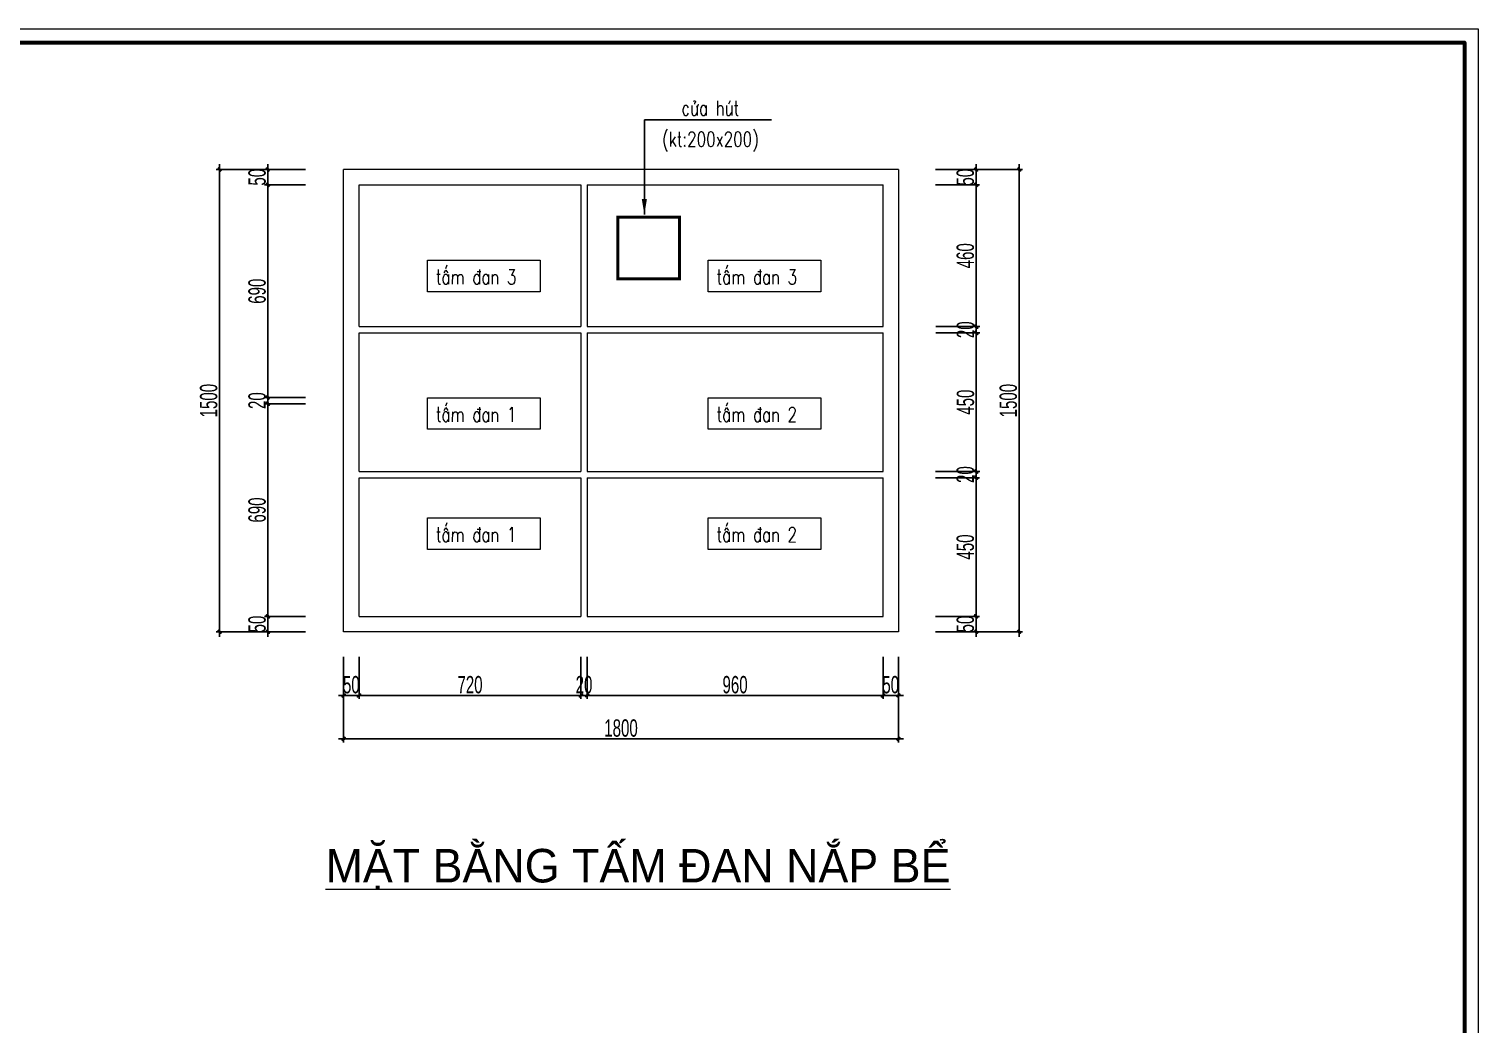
# Model space of a CAD drawing. Header units: millimetres. Extents: x 596422 to 1674380, y -367470 to 58862.
# Drawn here: x 848304 to 857707, y -46093 to -39636 of the extents above; entities that cross this region are included whole.
import ezdxf
from ezdxf.enums import TextEntityAlignment as Align

# ---------------------------------------------------------------- set-up
doc = ezdxf.new("R2010")
doc.units = ezdxf.units.MM
doc.header["$LTSCALE"] = 600
doc.header["$MEASUREMENT"] = 0
doc.layers.get('0').update_dxf_attribs({"lineweight": 0})
doc.layers.get('Defpoints').update_dxf_attribs({"lineweight": 0})
for name, color, linetype, lineweight in [('EG Dim', 8, 'Continuous', 18), ('EG Net thay', 7, 'Continuous', 20), ('EG Text1', 3, 'Continuous', 20), ('EG Text2', 7, 'Continuous', 18), ('LC ISO', 153, 'Continuous', 13), ('TEXT1', 3, 'Continuous', 18)]:
    doc.layers.add(name, color=color, linetype=linetype, lineweight=lineweight)
doc.layers.add('Khungten_LCDI', color=7, linetype='Continuous')
doc.layers.add('Kichthuoc', color=9, linetype='Continuous')
doc.styles.add('EG 1', font='VHAVANB.TTF')
doc.styles.add('EG 2', font='vnromadi.shx', dxfattribs={"width": 0.75})
doc.styles.add('EG 3', font='italicc.shx', dxfattribs={"width": 0.75, "bigfont": 'romansvn.shx'})
doc.styles.add('EG Huy', font='vnsimli.shx', dxfattribs={"width": 0.75})
doc.styles.add('HOATBIF', font='hoatbif.shx', dxfattribs={"width": 0.65})
doc.styles.add('Khungten', font='VHAVAN.TTF', dxfattribs={"width": 0.9, "height": 5000})
doc.styles.add('Title', font='VHAVAN.TTF', dxfattribs={"width": 0.8})
doc.dimstyles.new('1-100', dxfattribs={"dimscale": 300, "dimtxt": 1.2, "dimasz": 0.25, "dimexe": 0.5, "dimexo": 0, "dimgap": 0.3, "dimtad": 1, "dimdec": 0, "dimzin": 0, "dimdsep": 46, "dimtxsty": 'HOATBIF', "dimblk1": 'DOT', "dimblk2": 'DOT', "dimsah": 1, "dimcen": -1, "dimdle": 1, "dimclrd": 256, "dimclre": 256, "dimclrt": 4, "dimadec": 3, "dimazin": 2, "dimtfac": 0.333333, "dimtdec": 0, "dimtix": 1, "dimtmove": 2, "dimatfit": 3, "dimldrblk": 'DOT', "dimfxl": 1, "dimtvp": 0.833333, "dimtolj": 1, "dimtzin": 0, "dimarcsym": 0})
doc.dimstyles.new('be phot$7', dxfattribs={"dimscale": 100, "dimtxt": 2.2, "dimasz": 1, "dimexe": 1, "dimexo": 0, "dimgap": 0.8, "dimtad": 1, "dimdec": 0, "dimzin": 0, "dimdsep": 46, "dimtxsty": 'EG 3', "dimblk": 'ARCHTICK', "dimcen": 0.09, "dimdle": 1, "dimclrd": 256, "dimclre": 256, "dimclrt": 3, "dimadec": 0, "dimazin": 0, "dimtfac": 1, "dimtdec": 0, "dimtix": 1, "dimtmove": 0, "dimatfit": 3, "dimfxl": 1, "dimtolj": 1, "dimtzin": 0, "dimarcsym": 0})

# ---------------------------------------------------------------- blocks, each defined once
blk = doc.blocks.new('TIEUDE1')
at = {"layer": 'EG Text2', "color": 7, "style": 'EG 1'}
blk.add_attdef('TIªU§Ò', text='', height=5, dxfattribs=at).set_placement((0, 0), align=Align.BOTTOM_CENTER)
blk.add_attdef('TL', text='', height=3, dxfattribs=at).set_placement((0, -2), align=Align.TOP_CENTER)
blk = doc.blocks.new('_ArchTick')
at = {"color": 0, "linetype": 'ByBlock', "const_width": 0.15}
blk.add_lwpolyline([(-0.5, -0.5), (0.5, 0.5)], dxfattribs=at)
blk = doc.blocks.new('CHIDAN')
at = {"layer": 'EG Dim'}
blk.add_line((0, 0), (0.87, 0), dxfattribs=at)
at = {"layer": 'EG Text1', "color": 3, "style": 'EG 2', "width": 0.75}
blk.add_attdef('CD1', text='', height=2.2, dxfattribs=at).set_placement((0.67, 1), align=Align.BOTTOM_CENTER)
blk.add_attdef('CD2', text='', height=2.2, dxfattribs=at).set_placement((0.67, -3.2), align=Align.TOP_CENTER)
blk = doc.blocks.new('DOT')
at = {"layer": 'Kichthuoc'}
blk.add_line((-3, 0), (3, 0), dxfattribs=at)
at = {"layer": 'Kichthuoc', "color": 4}
blk.add_line((-1, -1), (1, 1), dxfattribs=at)
blk.add_lwpolyline([(0.5, 1), (-1, -0.5), (-0.5, -1), (1, 0.5)], close=True, dxfattribs=at)
blk = doc.blocks.new('*D293')
at = {"layer": 'Defpoints', "color": 0, "transparency": 16777216}
for p in [(850345.5, -43710.4), (850445.5, -43710.4), (850445.5, -43961.5)]:
    blk.add_point(p, dxfattribs=at)
at = {"layer": 'EG Dim', "lineweight": -2, "transparency": 16777216}
for p, q in [((850345.5, -43710.4), (850345.5, -43984)), ((850445.5, -43710.4), (850445.5, -43984)), ((850334.2, -43961.5), (850323, -43961.5)), ((850345.5, -43961.5), (850445.5, -43961.5)), ((850456.7, -43961.5), (850468, -43961.5))]:
    blk.add_line(p, q, dxfattribs=at)
at = {"layer": 'EG Dim', "lineweight": -2, "transparency": 16777216, "xscale": 11.25, "yscale": 11.25, "zscale": 11.25}
blk.add_blockref('DOT', (850345.5, -43961.5), dxfattribs=at)
at = {"layer": 'EG Dim', "lineweight": -2, "transparency": 16777216, "xscale": 11.25, "yscale": 11.25, "zscale": 11.25, "rotation": 180}
blk.add_blockref('DOT', (850445.5, -43961.5), dxfattribs=at)
at = {"layer": 'EG Dim', "color": 4, "transparency": 16777216, "insert": (850395.5, -43891.7), "char_height": 112.5, "attachment_point": 5, "style": 'HOATBIF'}
blk.add_mtext('\\A1;50', dxfattribs=at)
blk = doc.blocks.new('_Dot')
at = {"color": 0, "linetype": 'ByBlock', "lineweight": -2}
blk.add_line((-0.5, 0), (-1, 0), dxfattribs=at)
at = {"color": 0, "linetype": 'ByBlock', "const_width": 0.5}
blk.add_lwpolyline([(-0.25, 0, 1), (0.25, 0, 1)], format="xyb", close=True, dxfattribs=at)
blk = doc.blocks.new('*D294')
at = {"layer": 'Defpoints', "color": 0, "transparency": 16777216}
for p in [(850445.5, -43710.4), (851885.5, -43710.4), (851885.5, -43961.5)]:
    blk.add_point(p, dxfattribs=at)
at = {"layer": 'EG Dim', "lineweight": -2, "transparency": 16777216}
for p, q in [((850445.5, -43710.4), (850445.5, -43984)), ((851885.5, -43710.4), (851885.5, -43984)), ((850456.7, -43961.5), (851874.2, -43961.5))]:
    blk.add_line(p, q, dxfattribs=at)
at = {"layer": 'EG Dim', "lineweight": -2, "transparency": 16777216, "xscale": 11.25, "yscale": 11.25, "zscale": 11.25, "rotation": 180}
blk.add_blockref('DOT', (850445.5, -43961.5), dxfattribs=at)
at = {"layer": 'EG Dim', "lineweight": -2, "transparency": 16777216, "xscale": 11.25, "yscale": 11.25, "zscale": 11.25}
blk.add_blockref('DOT', (851885.5, -43961.5), dxfattribs=at)
at = {"layer": 'EG Dim', "color": 4, "transparency": 16777216, "insert": (851165.5, -43891.7), "char_height": 112.5, "attachment_point": 5, "style": 'HOATBIF'}
blk.add_mtext('\\A1;720', dxfattribs=at)
blk = doc.blocks.new('*D295')
at = {"layer": 'Defpoints', "color": 0, "transparency": 16777216}
for p in [(851925.5, -43710.4), (853845.5, -43710.4), (853845.5, -43961.5)]:
    blk.add_point(p, dxfattribs=at)
at = {"layer": 'EG Dim', "lineweight": -2, "transparency": 16777216}
for p, q in [((851925.5, -43710.4), (851925.5, -43984)), ((853845.5, -43710.4), (853845.5, -43984)), ((851936.7, -43961.5), (853834.2, -43961.5))]:
    blk.add_line(p, q, dxfattribs=at)
at = {"layer": 'EG Dim', "lineweight": -2, "transparency": 16777216, "xscale": 11.25, "yscale": 11.25, "zscale": 11.25, "rotation": 180}
blk.add_blockref('DOT', (851925.5, -43961.5), dxfattribs=at)
at = {"layer": 'EG Dim', "lineweight": -2, "transparency": 16777216, "xscale": 11.25, "yscale": 11.25, "zscale": 11.25}
blk.add_blockref('DOT', (853845.5, -43961.5), dxfattribs=at)
at = {"layer": 'EG Dim', "color": 4, "transparency": 16777216, "insert": (852885.5, -43891.7), "char_height": 112.5, "attachment_point": 5, "style": 'HOATBIF'}
blk.add_mtext('\\A1;960', dxfattribs=at)
blk = doc.blocks.new('*D296')
at = {"layer": 'Defpoints', "color": 0, "transparency": 16777216}
for p in [(853845.5, -43710.4), (853945.5, -43710.4), (853945.5, -43961.5)]:
    blk.add_point(p, dxfattribs=at)
at = {"layer": 'EG Dim', "lineweight": -2, "transparency": 16777216}
for p, q in [((853845.5, -43710.4), (853845.5, -43984)), ((853945.5, -43710.4), (853945.5, -43984)), ((853834.2, -43961.5), (853823, -43961.5)), ((853845.5, -43961.5), (853945.5, -43961.5)), ((853956.7, -43961.5), (853968, -43961.5))]:
    blk.add_line(p, q, dxfattribs=at)
at = {"layer": 'EG Dim', "lineweight": -2, "transparency": 16777216, "xscale": 11.25, "yscale": 11.25, "zscale": 11.25}
blk.add_blockref('DOT', (853845.5, -43961.5), dxfattribs=at)
at = {"layer": 'EG Dim', "lineweight": -2, "transparency": 16777216, "xscale": 11.25, "yscale": 11.25, "zscale": 11.25, "rotation": 180}
blk.add_blockref('DOT', (853945.5, -43961.5), dxfattribs=at)
at = {"layer": 'EG Dim', "color": 4, "transparency": 16777216, "insert": (853895.5, -43891.7), "char_height": 112.5, "attachment_point": 5, "style": 'HOATBIF'}
blk.add_mtext('\\A1;50', dxfattribs=at)
blk = doc.blocks.new('*D297')
at = {"layer": 'Defpoints', "color": 0, "transparency": 16777216}
for p in [(850345.5, -43710.4), (853945.5, -43710.4), (853945.5, -44242.9)]:
    blk.add_point(p, dxfattribs=at)
at = {"layer": 'EG Dim', "lineweight": -2, "transparency": 16777216}
for p, q in [((850345.5, -43710.4), (850345.5, -44265.4)), ((853945.5, -43710.4), (853945.5, -44265.4)), ((850356.7, -44242.9), (853934.2, -44242.9))]:
    blk.add_line(p, q, dxfattribs=at)
at = {"layer": 'EG Dim', "lineweight": -2, "transparency": 16777216, "xscale": 11.25, "yscale": 11.25, "zscale": 11.25, "rotation": 180}
blk.add_blockref('DOT', (850345.5, -44242.9), dxfattribs=at)
at = {"layer": 'EG Dim', "lineweight": -2, "transparency": 16777216, "xscale": 11.25, "yscale": 11.25, "zscale": 11.25}
blk.add_blockref('DOT', (853945.5, -44242.9), dxfattribs=at)
at = {"layer": 'EG Dim', "color": 4, "transparency": 16777216, "insert": (852145.5, -44173.2), "char_height": 112.5, "attachment_point": 5, "style": 'HOATBIF'}
blk.add_mtext('\\A1;1800', dxfattribs=at)
blk = doc.blocks.new('*D298')
at = {"layer": 'Defpoints', "color": 0, "transparency": 16777216}
for p in [(849854, -43447.7), (850098.2, -43447.7), (850098.2, -43547.7)]:
    blk.add_point(p, dxfattribs=at)
at = {"layer": 'EG Dim', "lineweight": -2, "transparency": 16777216}
for p, q in [((849854, -43436.4), (849854, -43425.2)), ((850098.2, -43447.7), (849831.5, -43447.7)), ((849854, -43547.7), (849854, -43447.7)), ((850098.2, -43547.7), (849831.5, -43547.7)), ((849854, -43558.9), (849854, -43570.2))]:
    blk.add_line(p, q, dxfattribs=at)
at = {"layer": 'EG Dim', "lineweight": -2, "transparency": 16777216, "xscale": 11.25, "yscale": 11.25, "zscale": 11.25}
for p, rotation in [((849854, -43447.7), 270), ((849854, -43547.7), 90)]:
    blk.add_blockref('DOT', p, dxfattribs=dict(at, rotation=rotation))
at = {"layer": 'EG Dim', "color": 4, "transparency": 16777216, "insert": (849784.2, -43497.7), "char_height": 112.5, "attachment_point": 5, "rotation": 90, "style": 'HOATBIF'}
blk.add_mtext('\\A1;50', dxfattribs=at)
blk = doc.blocks.new('*D299')
at = {"layer": 'Defpoints', "color": 0, "transparency": 16777216}
for p in [(849854, -42067.7), (850098.2, -42067.7), (850098.2, -43447.7)]:
    blk.add_point(p, dxfattribs=at)
at = {"layer": 'EG Dim', "lineweight": -2, "transparency": 16777216}
for p, q in [((850098.2, -42067.7), (849831.5, -42067.7)), ((849854, -43436.4), (849854, -42078.9)), ((850098.2, -43447.7), (849831.5, -43447.7))]:
    blk.add_line(p, q, dxfattribs=at)
at = {"layer": 'EG Dim', "lineweight": -2, "transparency": 16777216, "xscale": 11.25, "yscale": 11.25, "zscale": 11.25}
for p, rotation in [((849854, -42067.7), 90), ((849854, -43447.7), 270)]:
    blk.add_blockref('DOT', p, dxfattribs=dict(at, rotation=rotation))
at = {"layer": 'EG Dim', "color": 4, "transparency": 16777216, "insert": (849784.2, -42757.7), "char_height": 112.5, "attachment_point": 5, "rotation": 90, "style": 'HOATBIF'}
blk.add_mtext('\\A1;690', dxfattribs=at)
blk = doc.blocks.new('*D300')
at = {"layer": 'Defpoints', "color": 0, "transparency": 16777216}
for p in [(849854, -40647.7), (850098.2, -40647.7), (850098.2, -42027.7)]:
    blk.add_point(p, dxfattribs=at)
at = {"layer": 'EG Dim', "lineweight": -2, "transparency": 16777216}
for p, q in [((850098.2, -40647.7), (849831.5, -40647.7)), ((849854, -42016.4), (849854, -40658.9)), ((850098.2, -42027.7), (849831.5, -42027.7))]:
    blk.add_line(p, q, dxfattribs=at)
at = {"layer": 'EG Dim', "lineweight": -2, "transparency": 16777216, "xscale": 11.25, "yscale": 11.25, "zscale": 11.25}
for p, rotation in [((849854, -40647.7), 90), ((849854, -42027.7), 270)]:
    blk.add_blockref('DOT', p, dxfattribs=dict(at, rotation=rotation))
at = {"layer": 'EG Dim', "color": 4, "transparency": 16777216, "insert": (849784.2, -41337.7), "char_height": 112.5, "attachment_point": 5, "rotation": 90, "style": 'HOATBIF'}
blk.add_mtext('\\A1;690', dxfattribs=at)
blk = doc.blocks.new('*D301')
at = {"layer": 'Defpoints', "color": 0, "transparency": 16777216}
for p in [(849854, -40547.7), (850098.2, -40547.7), (850098.2, -40647.7)]:
    blk.add_point(p, dxfattribs=at)
at = {"layer": 'EG Dim', "lineweight": -2, "transparency": 16777216}
for p, q in [((849854, -40536.4), (849854, -40525.2)), ((850098.2, -40547.7), (849831.5, -40547.7)), ((849854, -40647.7), (849854, -40547.7)), ((850098.2, -40647.7), (849831.5, -40647.7)), ((849854, -40658.9), (849854, -40670.2))]:
    blk.add_line(p, q, dxfattribs=at)
at = {"layer": 'EG Dim', "lineweight": -2, "transparency": 16777216, "xscale": 11.25, "yscale": 11.25, "zscale": 11.25}
for p, rotation in [((849854, -40547.7), 270), ((849854, -40647.7), 90)]:
    blk.add_blockref('DOT', p, dxfattribs=dict(at, rotation=rotation))
at = {"layer": 'EG Dim', "color": 4, "transparency": 16777216, "insert": (849784.2, -40597.7), "char_height": 112.5, "attachment_point": 5, "rotation": 90, "style": 'HOATBIF'}
blk.add_mtext('\\A1;50', dxfattribs=at)
blk = doc.blocks.new('*D302')
at = {"layer": 'Defpoints', "color": 0, "transparency": 16777216}
for p in [(849539.9, -40547.7), (850098.2, -40547.7), (850098.2, -43547.7)]:
    blk.add_point(p, dxfattribs=at)
at = {"layer": 'EG Dim', "lineweight": -2, "transparency": 16777216}
for p, q in [((850098.2, -40547.7), (849517.4, -40547.7)), ((849539.9, -43536.4), (849539.9, -40558.9)), ((850098.2, -43547.7), (849517.4, -43547.7))]:
    blk.add_line(p, q, dxfattribs=at)
at = {"layer": 'EG Dim', "lineweight": -2, "transparency": 16777216, "xscale": 11.25, "yscale": 11.25, "zscale": 11.25}
for p, rotation in [((849539.9, -40547.7), 90), ((849539.9, -43547.7), 270)]:
    blk.add_blockref('DOT', p, dxfattribs=dict(at, rotation=rotation))
at = {"layer": 'EG Dim', "color": 4, "transparency": 16777216, "insert": (849470.2, -42047.7), "char_height": 112.5, "attachment_point": 5, "rotation": 90, "style": 'HOATBIF'}
blk.add_mtext('\\A1;1500', dxfattribs=at)
blk = doc.blocks.new('*D303')
at = {"layer": 'Defpoints', "color": 0, "transparency": 16777216}
for p in [(854186.2, -43447.7), (854449.7, -43447.7), (854186.2, -43547.7)]:
    blk.add_point(p, dxfattribs=at)
at = {"layer": 'EG Dim', "lineweight": -2, "transparency": 16777216}
for p, q in [((854449.7, -43436.4), (854449.7, -43425.2)), ((854186.2, -43447.7), (854472.2, -43447.7)), ((854449.7, -43547.7), (854449.7, -43447.7)), ((854186.2, -43547.7), (854472.2, -43547.7)), ((854449.7, -43558.9), (854449.7, -43570.2))]:
    blk.add_line(p, q, dxfattribs=at)
at = {"layer": 'EG Dim', "lineweight": -2, "transparency": 16777216, "xscale": 11.25, "yscale": 11.25, "zscale": 11.25}
for p, rotation in [((854449.7, -43447.7), 270), ((854449.7, -43547.7), 90)]:
    blk.add_blockref('DOT', p, dxfattribs=dict(at, rotation=rotation))
at = {"layer": 'EG Dim', "color": 4, "transparency": 16777216, "insert": (854380, -43497.7), "char_height": 112.5, "attachment_point": 5, "rotation": 90, "style": 'HOATBIF'}
blk.add_mtext('\\A1;50', dxfattribs=at)
blk = doc.blocks.new('*D304')
at = {"layer": 'Defpoints', "color": 0, "transparency": 16777216}
for p in [(854186.2, -42547.7), (854449.7, -42547.7), (854186.2, -43447.7)]:
    blk.add_point(p, dxfattribs=at)
at = {"layer": 'EG Dim', "lineweight": -2, "transparency": 16777216}
for p, q in [((854186.2, -42547.7), (854472.2, -42547.7)), ((854449.7, -43436.4), (854449.7, -42558.9)), ((854186.2, -43447.7), (854472.2, -43447.7))]:
    blk.add_line(p, q, dxfattribs=at)
at = {"layer": 'EG Dim', "lineweight": -2, "transparency": 16777216, "xscale": 11.25, "yscale": 11.25, "zscale": 11.25}
for p, rotation in [((854449.7, -42547.7), 90), ((854449.7, -43447.7), 270)]:
    blk.add_blockref('DOT', p, dxfattribs=dict(at, rotation=rotation))
at = {"layer": 'EG Dim', "color": 4, "transparency": 16777216, "insert": (854380, -42997.7), "char_height": 112.5, "attachment_point": 5, "rotation": 90, "style": 'HOATBIF'}
blk.add_mtext('\\A1;450', dxfattribs=at)
blk = doc.blocks.new('*D305')
at = {"layer": 'Defpoints', "color": 0, "transparency": 16777216}
for p in [(854186.2, -40647.7), (854449.7, -40647.7), (854187.3, -41567.7)]:
    blk.add_point(p, dxfattribs=at)
at = {"layer": 'EG Dim', "lineweight": -2, "transparency": 16777216}
for p, q in [((854186.2, -40647.7), (854472.2, -40647.7)), ((854449.7, -41556.4), (854449.7, -40658.9)), ((854187.3, -41567.7), (854472.2, -41567.7))]:
    blk.add_line(p, q, dxfattribs=at)
at = {"layer": 'EG Dim', "lineweight": -2, "transparency": 16777216, "xscale": 11.25, "yscale": 11.25, "zscale": 11.25}
for p, rotation in [((854449.7, -40647.7), 90), ((854449.7, -41567.7), 270)]:
    blk.add_blockref('DOT', p, dxfattribs=dict(at, rotation=rotation))
at = {"layer": 'EG Dim', "color": 4, "transparency": 16777216, "insert": (854380, -41107.7), "char_height": 112.5, "attachment_point": 5, "rotation": 90, "style": 'HOATBIF'}
blk.add_mtext('\\A1;460', dxfattribs=at)
blk = doc.blocks.new('*D306')
at = {"layer": 'Defpoints', "color": 0, "transparency": 16777216}
for p in [(854186.2, -40547.7), (854449.7, -40547.7), (854186.2, -40647.7)]:
    blk.add_point(p, dxfattribs=at)
at = {"layer": 'EG Dim', "lineweight": -2, "transparency": 16777216}
for p, q in [((854449.7, -40536.4), (854449.7, -40525.2)), ((854186.2, -40547.7), (854472.2, -40547.7)), ((854449.7, -40647.7), (854449.7, -40547.7)), ((854186.2, -40647.7), (854472.2, -40647.7)), ((854449.7, -40658.9), (854449.7, -40670.2))]:
    blk.add_line(p, q, dxfattribs=at)
at = {"layer": 'EG Dim', "lineweight": -2, "transparency": 16777216, "xscale": 11.25, "yscale": 11.25, "zscale": 11.25}
for p, rotation in [((854449.7, -40547.7), 270), ((854449.7, -40647.7), 90)]:
    blk.add_blockref('DOT', p, dxfattribs=dict(at, rotation=rotation))
at = {"layer": 'EG Dim', "color": 4, "transparency": 16777216, "insert": (854380, -40597.7), "char_height": 112.5, "attachment_point": 5, "rotation": 90, "style": 'HOATBIF'}
blk.add_mtext('\\A1;50', dxfattribs=at)
blk = doc.blocks.new('*D307')
at = {"layer": 'Defpoints', "color": 0, "transparency": 16777216}
for p in [(854186.2, -40547.7), (854728.8, -40547.7), (854186.2, -43547.7)]:
    blk.add_point(p, dxfattribs=at)
at = {"layer": 'EG Dim', "lineweight": -2, "transparency": 16777216}
for p, q in [((854186.2, -40547.7), (854751.3, -40547.7)), ((854728.8, -43536.4), (854728.8, -40558.9)), ((854186.2, -43547.7), (854751.3, -43547.7))]:
    blk.add_line(p, q, dxfattribs=at)
at = {"layer": 'EG Dim', "lineweight": -2, "transparency": 16777216, "xscale": 11.25, "yscale": 11.25, "zscale": 11.25}
for p, rotation in [((854728.8, -40547.7), 90), ((854728.8, -43547.7), 270)]:
    blk.add_blockref('DOT', p, dxfattribs=dict(at, rotation=rotation))
at = {"layer": 'EG Dim', "color": 4, "transparency": 16777216, "insert": (854659, -42047.7), "char_height": 112.5, "attachment_point": 5, "rotation": 90, "style": 'HOATBIF'}
blk.add_mtext('\\A1;1500', dxfattribs=at)
blk = doc.blocks.new('*D320')
at = {"layer": 'Defpoints', "color": 0, "transparency": 16777216}
for p in [(851885.5, -43710.4), (851925.5, -43710.4), (851925.5, -43961.5)]:
    blk.add_point(p, dxfattribs=at)
at = {"layer": 'EG Dim', "lineweight": -2, "transparency": 16777216}
for p, q in [((851885.5, -43710.4), (851885.5, -43984)), ((851925.5, -43710.4), (851925.5, -43984)), ((851874.2, -43961.5), (851863, -43961.5)), ((851885.5, -43961.5), (851925.5, -43961.5)), ((851936.7, -43961.5), (851948, -43961.5))]:
    blk.add_line(p, q, dxfattribs=at)
at = {"layer": 'EG Dim', "lineweight": -2, "transparency": 16777216, "xscale": 11.25, "yscale": 11.25, "zscale": 11.25}
blk.add_blockref('DOT', (851885.5, -43961.5), dxfattribs=at)
at = {"layer": 'EG Dim', "lineweight": -2, "transparency": 16777216, "xscale": 11.25, "yscale": 11.25, "zscale": 11.25, "rotation": 180}
blk.add_blockref('DOT', (851925.5, -43961.5), dxfattribs=at)
at = {"layer": 'EG Dim', "color": 4, "transparency": 16777216, "insert": (851905.5, -43891.7), "char_height": 112.5, "attachment_point": 5, "style": 'HOATBIF'}
blk.add_mtext('\\A1;20', dxfattribs=at)
blk = doc.blocks.new('*D321')
at = {"layer": 'Defpoints', "color": 0, "transparency": 16777216}
for p in [(850098.2, -42027.7), (849854, -42067.7), (850098.2, -42067.7)]:
    blk.add_point(p, dxfattribs=at)
at = {"layer": 'EG Dim', "lineweight": -2, "transparency": 16777216}
for p, q in [((850098.2, -42027.7), (849831.5, -42027.7)), ((849854, -42016.4), (849854, -42005.2)), ((849854, -42027.7), (849854, -42067.7)), ((850098.2, -42067.7), (849831.5, -42067.7)), ((849854, -42078.9), (849854, -42090.2))]:
    blk.add_line(p, q, dxfattribs=at)
at = {"layer": 'EG Dim', "lineweight": -2, "transparency": 16777216, "xscale": 11.25, "yscale": 11.25, "zscale": 11.25}
for p, rotation in [((849854, -42027.7), 270), ((849854, -42067.7), 90)]:
    blk.add_blockref('DOT', p, dxfattribs=dict(at, rotation=rotation))
at = {"layer": 'EG Dim', "color": 4, "transparency": 16777216, "insert": (849784.2, -42047.7), "char_height": 112.5, "attachment_point": 5, "rotation": 90, "style": 'HOATBIF'}
blk.add_mtext('\\A1;20', dxfattribs=at)
blk = doc.blocks.new('*D322')
at = {"layer": 'Defpoints', "color": 0, "transparency": 16777216}
for p in [(854186.2, -42507.7), (854186.2, -42547.7), (854449.7, -42547.7)]:
    blk.add_point(p, dxfattribs=at)
at = {"layer": 'EG Dim', "lineweight": -2, "transparency": 16777216}
for p, q in [((854449.7, -42496.4), (854449.7, -42485.2)), ((854186.2, -42507.7), (854472.2, -42507.7)), ((854186.2, -42547.7), (854472.2, -42547.7)), ((854449.7, -42507.7), (854449.7, -42547.7)), ((854449.7, -42558.9), (854449.7, -42570.2))]:
    blk.add_line(p, q, dxfattribs=at)
at = {"layer": 'EG Dim', "lineweight": -2, "transparency": 16777216, "xscale": 11.25, "yscale": 11.25, "zscale": 11.25}
for p, rotation in [((854449.7, -42507.7), 270), ((854449.7, -42547.7), 90)]:
    blk.add_blockref('DOT', p, dxfattribs=dict(at, rotation=rotation))
at = {"layer": 'EG Dim', "color": 4, "transparency": 16777216, "insert": (854380, -42527.7), "char_height": 112.5, "attachment_point": 5, "rotation": 90, "style": 'HOATBIF'}
blk.add_mtext('\\A1;20', dxfattribs=at)
blk = doc.blocks.new('*D272')
at = {"layer": 'Defpoints', "color": 0, "transparency": 16777216}
for p in [(854187.3, -41607.7), (854450.8, -41607.7), (854187.3, -42507.7)]:
    blk.add_point(p, dxfattribs=at)
at = {"layer": 'EG Dim', "lineweight": -2, "transparency": 16777216}
for p, q in [((854187.3, -41607.7), (854473.3, -41607.7)), ((854450.8, -42496.4), (854450.8, -41618.9)), ((854187.3, -42507.7), (854473.3, -42507.7))]:
    blk.add_line(p, q, dxfattribs=at)
at = {"layer": 'EG Dim', "lineweight": -2, "transparency": 16777216, "xscale": 11.25, "yscale": 11.25, "zscale": 11.25}
for p, rotation in [((854450.8, -41607.7), 90), ((854450.8, -42507.7), 270)]:
    blk.add_blockref('DOT', p, dxfattribs=dict(at, rotation=rotation))
at = {"layer": 'EG Dim', "color": 4, "transparency": 16777216, "insert": (854381.1, -42057.7), "char_height": 112.5, "attachment_point": 5, "rotation": 90, "style": 'HOATBIF'}
blk.add_mtext('\\A1;450', dxfattribs=at)
blk = doc.blocks.new('*D273')
at = {"layer": 'Defpoints', "color": 0, "transparency": 16777216}
for p in [(854187.3, -41567.7), (854187.3, -41607.7), (854450.8, -41607.7)]:
    blk.add_point(p, dxfattribs=at)
at = {"layer": 'EG Dim', "lineweight": -2, "transparency": 16777216}
for p, q in [((854450.8, -41556.4), (854450.8, -41545.2)), ((854187.3, -41567.7), (854473.3, -41567.7)), ((854187.3, -41607.7), (854473.3, -41607.7)), ((854450.8, -41567.7), (854450.8, -41607.7)), ((854450.8, -41618.9), (854450.8, -41630.2))]:
    blk.add_line(p, q, dxfattribs=at)
at = {"layer": 'EG Dim', "lineweight": -2, "transparency": 16777216, "xscale": 11.25, "yscale": 11.25, "zscale": 11.25}
for p, rotation in [((854450.8, -41567.7), 270), ((854450.8, -41607.7), 90)]:
    blk.add_blockref('DOT', p, dxfattribs=dict(at, rotation=rotation))
at = {"layer": 'EG Dim', "color": 4, "transparency": 16777216, "insert": (854381.1, -41587.7), "char_height": 112.5, "attachment_point": 5, "rotation": 90, "style": 'HOATBIF'}
blk.add_mtext('\\A1;20', dxfattribs=at)
blk = doc.blocks.new('LCDI-new')
at = {"layer": 'Defpoints', "lineweight": 0}
blk.add_lwpolyline([(-1626044.71, 488105.01), (-1626044.71, 488402.01), (-1625624.71, 488402.01), (-1625624.71, 488105.01)], close=True, dxfattribs=at)
at = {"layer": 'Khungten_LCDI', "color": 5, "lineweight": 25}
blk.add_line((-1625626.71, 488107.01), (-1625626.71, 488400.01), dxfattribs=at)
at = {"layer": 'Khungten_LCDI', "color": 5, "lineweight": 60}
blk.add_lwpolyline([(-1626032.71, 488107.01), (-1626032.71, 488400.01), (-1625626.71, 488400.01), (-1625626.71, 488107.01)], close=True, dxfattribs=at)
at = {"color": 2, "style": 'Title', "width": 1.824646}
for tag, p, p2 in [('TENBANVE1', (-1625663.58, 488164.65), (-1625629.32, 488164.65)), ('TENBANVE2', (-1625663.58, 488157.89), (-1625629.32, 488157.89))]:
    blk.add_attdef(tag, text='', height=2.5, dxfattribs=at).set_placement(p, p2, align=Align.FIT)
at = {"color": 7, "style": 'Khungten', "width": 0.8}
for tag, p in [('REVISION', (-1625637.72, 488146.05)), ('NGAYHT', (-1625637.25, 488137.42))]:
    blk.add_attdef(tag, text='', height=2, dxfattribs=at).set_placement(p, align=Align.CENTER)
at = {"color": 2, "style": 'Title', "width": 0.7}
blk.add_attdef('SOBANVE', text='', height=2.5, dxfattribs=at).set_placement((-1625637.09, 488114.55), align=Align.CENTER)

msp = doc.modelspace()

# ---------------------------------------------------------------- linework, layer by layer
at = {"layer": 'EG Net thay'}
for p, q in [((853945.5, -40547.7), (850345.5, -40547.7)), ((850345.5, -43547.7), (850345.5, -40547.7)), ((853945.5, -40547.7), (853945.5, -43547.7)), ((850445.5, -40647.7), (851885.5, -40647.7)), ((850445.5, -41567.7), (850445.5, -40647.7)), ((851885.5, -40647.7), (851885.5, -41567.7)), ((851925.5, -40647.7), (851925.5, -41567.7)), ((851925.5, -40647.7), (853845.5, -40647.7)), ((853845.5, -41567.7), (853845.5, -40647.7)), ((850445.5, -41567.7), (851885.5, -41567.7)), ((850445.5, -42507.7), (850445.5, -41607.7)), ((850445.5, -41607.7), (851885.5, -41607.7)), ((851885.5, -41607.7), (851885.5, -42507.7)), ((851925.5, -41567.7), (853845.5, -41567.7)), ((851925.5, -41607.7), (853845.5, -41607.7)), ((851925.5, -41607.7), (851925.5, -42507.7)), ((853845.5, -42507.7), (853845.5, -41607.7)), ((850445.5, -42507.7), (851885.5, -42507.7)), ((850445.5, -42547.7), (851885.5, -42547.7)), ((850445.5, -43447.7), (850445.5, -42547.7)), ((851885.5, -42547.7), (851885.5, -43447.7)), ((851925.5, -42507.7), (853845.5, -42507.7)), ((851925.5, -42547.7), (851925.5, -43447.7)), ((851925.5, -42547.7), (853845.5, -42547.7)), ((853845.5, -43447.7), (853845.5, -42547.7)), ((850445.5, -43447.7), (851885.5, -43447.7)), ((851925.5, -43447.7), (853845.5, -43447.7)), ((853945.5, -43547.7), (850345.5, -43547.7))]:
    msp.add_line(p, q, dxfattribs=at)
at = {"layer": 'EG Net thay', "const_width": 20}
msp.add_lwpolyline([(852125.5, -41256.7), (852525.5, -41256.7), (852525.5, -40856.7), (852125.5, -40856.7)], close=True, dxfattribs=at)
msp.add_lwpolyline([(852125.5, -41256.7), (852125.5, -40856.7), (852525.5, -40856.7), (852525.5, -41256.7), (852125.5, -41256.7)], dxfattribs=at)
at = {"layer": 'LC ISO'}
for points in [[(851620.9, -41340.9), (850890.6, -41340.9), (850890.6, -41136.9), (851620.9, -41136.9)], [(853442.3, -41340.9), (852712, -41340.9), (852712, -41136.9), (853442.3, -41136.9)], [(851620.9, -42233.4), (850890.6, -42233.4), (850890.6, -42029.4), (851620.9, -42029.4)], [(853442.3, -42233.4), (852712, -42233.4), (852712, -42029.4), (853442.3, -42029.4)], [(851620.9, -43012.9), (850890.6, -43012.9), (850890.6, -42808.9), (851620.9, -42808.9)], [(853442.3, -43012.9), (852712, -43012.9), (852712, -42808.9), (853442.3, -42808.9)]]:
    msp.add_lwpolyline(points, close=True, dxfattribs=at)

# ---------------------------------------------------------------- block references
at = {"layer": 'EG Dim'}
ref = msp.add_blockref('CHIDAN', (852725.3, -40225.5), dxfattribs=dict(at, xscale=43.48400356573984, yscale=43.48400356573984, zscale=43.48400356573984))
ref.add_attrib('CD1', 'cöa hót', dxfattribs={"layer": 'EG Text1', "color": 3, "height": 95.66, "style": 'EG Huy', "width": 0.75}).set_placement((852725.3, -40225.5), align=Align.BOTTOM_CENTER)
ref.add_attrib('CD2', '(kt:200x200)', dxfattribs={"layer": 'EG Text1', "color": 3, "height": 95.665, "style": 'EG Huy', "width": 0.75}).set_placement((852725.3, -40303.8), align=Align.TOP_CENTER)
at = {"layer": 'EG Text2'}
ref = msp.add_blockref('TIEUDE1', (852275.2, -45239.7), dxfattribs=dict(at, xscale=-43.48400356573984, yscale=43.48400356571073, zscale=43.48400356571636))
ref.add_attrib('TIªU§Ò', '%%UmÆt b»ng tÊm ®an n¾p bÓ', dxfattribs={"color": 7, "height": 217.42, "style": 'EG 1'}).set_placement((852255.8, -45239.7), align=Align.BOTTOM_CENTER)
at = {"layer": 'Kichthuoc', "xscale": 43.48400245783739, "yscale": 43.48400245783739, "zscale": 43.48400245783739}
msp.add_blockref('LCDI-new', (71546375.5, -21277310.1), dxfattribs=at)

# ---------------------------------------------------------------- texts
at = {"layer": 'TEXT1', "color": 3, "style": 'EG Huy', "width": 0.75}
for s, p in [('tÊm ®an 3', (850943.2, -41291.8)), ('tÊm ®an 3', (852764.6, -41291.8)), ('tÊm ®an 1', (850943.2, -42184.2)), ('tÊm ®an 2', (852764.6, -42184.2)), ('tÊm ®an 1', (850943.2, -42963.7)), ('tÊm ®an 2', (852764.6, -42963.7))]:
    msp.add_text(s, height=95.67, rotation=359.82832, dxfattribs=at).set_placement(p)

# ---------------------------------------------------------------- dimensions: what is measured, and where the dimension line sits
at = {"layer": 'EG Dim'}
for base, p1, p2, picture, middle in [((849539.9, -40547.7), (850098.2, -43547.7), (850098.2, -40547.7), '*D302', (849470.2, -42047.7)), ((849854, -40547.7), (850098.2, -40647.7), (850098.2, -40547.7), '*D301', (849784.2, -40597.7)), ((854449.7, -40547.7), (854186.2, -40647.7), (854186.2, -40547.7), '*D306', (854380, -40597.7)), ((854728.8, -40547.7), (854186.2, -43547.7), (854186.2, -40547.7), '*D307', (854659, -42047.7)), ((849854, -40647.7), (850098.2, -42027.7), (850098.2, -40647.7), '*D300', (849784.2, -41337.7)), ((854449.7, -40647.7), (854187.3, -41567.7), (854186.2, -40647.7), '*D305', (854380, -41107.7)), ((854450.8, -41607.7), (854187.3, -42507.7), (854187.3, -41607.7), '*D272', (854381.1, -42057.7)), ((849854, -42067.7), (850098.2, -43447.7), (850098.2, -42067.7), '*D299', (849784.2, -42757.7)), ((854449.7, -42547.7), (854186.2, -43447.7), (854186.2, -42547.7), '*D304', (854380, -42997.7)), ((849854, -43447.7), (850098.2, -43547.7), (850098.2, -43447.7), '*D298', (849784.2, -43497.7)), ((854449.7, -43447.7), (854186.2, -43547.7), (854186.2, -43447.7), '*D303', (854380, -43497.7))]:
    dim = msp.add_linear_dim(base=base, p1=p1, p2=p2, angle=90, dimstyle='1-100', override={"dimscale": 45, "dimtxt": 2.5, "dimlfac": 0.5}, dxfattribs=at)
    dim.commit()
    dim.dimension.update_dxf_attribs({"geometry": picture, "text_midpoint": middle})
for p1, p2, distance, picture, middle in [((854187.3, -41567.7), (854187.3, -41607.7), 263.5, '*D273', (854381.1, -41587.7)), ((850098.2, -42027.7), (850098.2, -42067.7), -244.2, '*D321', (849784.2, -42047.7)), ((854186.2, -42507.7), (854186.2, -42547.7), 263.5, '*D322', (854380, -42527.7)), ((851885.5, -43710.4), (851925.5, -43710.4), -251.1, '*D320', (851905.5, -43891.7))]:
    dim = msp.add_aligned_dim(p1=p1, p2=p2, distance=distance, dimstyle='1-100', override={"dimscale": 45, "dimtxt": 2.5, "dimlfac": 0.5}, dxfattribs=at)
    dim.commit()
    dim.dimension.update_dxf_attribs({"geometry": picture, "text_midpoint": middle})
for base, p1, p2, picture, middle in [((850445.5, -43961.5), (850345.5, -43710.4), (850445.5, -43710.4), '*D293', (850395.5, -43891.7)), ((853945.5, -44242.9), (850345.5, -43710.4), (853945.5, -43710.4), '*D297', (852145.5, -44173.2)), ((851885.5, -43961.5), (850445.5, -43710.4), (851885.5, -43710.4), '*D294', (851165.5, -43891.7)), ((853845.5, -43961.5), (851925.5, -43710.4), (853845.5, -43710.4), '*D295', (852885.5, -43891.7)), ((853945.5, -43961.5), (853845.5, -43710.4), (853945.5, -43710.4), '*D296', (853895.5, -43891.7))]:
    dim = msp.add_linear_dim(base=base, p1=p1, p2=p2, dimstyle='1-100', override={"dimscale": 45, "dimtxt": 2.5, "dimlfac": 0.5}, dxfattribs=at)
    dim.commit()
    dim.dimension.update_dxf_attribs({"geometry": picture, "text_midpoint": middle})

# ---------------------------------------------------------------- leaders
at = {"layer": 'LC ISO'}
msp.add_leader([(852296.9, -40840.3), (852296.9, -40225.5), (853121.5, -40225.5)], dimstyle='be phot$7', override={"dimtad": 0}, dxfattribs=at)

doc.saveas('drawing.dxf')
